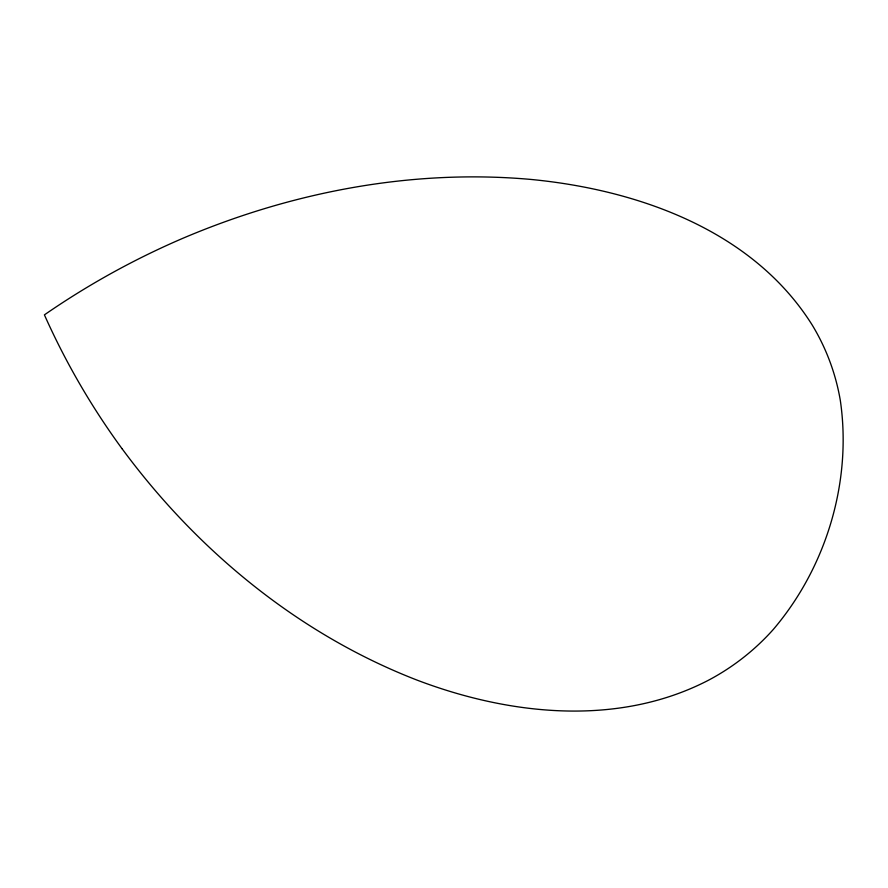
<?xml version="1.0" encoding="UTF-8"?>
<svg xmlns="http://www.w3.org/2000/svg" width="888" height="888" viewBox="0 0 888 888"><rect width="100%" height="100%" fill="white"/><g stroke="black" fill="none" stroke-linecap="round" stroke-linejoin="round"><path stroke-width="1.33" d="M122.033 448.662C196.981 550.416 298.568 634.187 416.938 680.064C509.124 715.173 617.837 727.094 708.247 680.352A226.906 220.635 -27.1 0 0 773.359 629.381C826.34 567.177 852.169 481.44 840.314 400.399A226.906 220.635 -27.1 0 0 812.165 324.964C752.602 230.07 637.462 189.644 530.769 179.42C412.498 168.864 292.596 191.753 183.661 237.951A772.871 751.514 -27.1 0 0 44.411 314.863A772.871 751.514 -27.1 0 0 122.022 448.673"/></g></svg>
